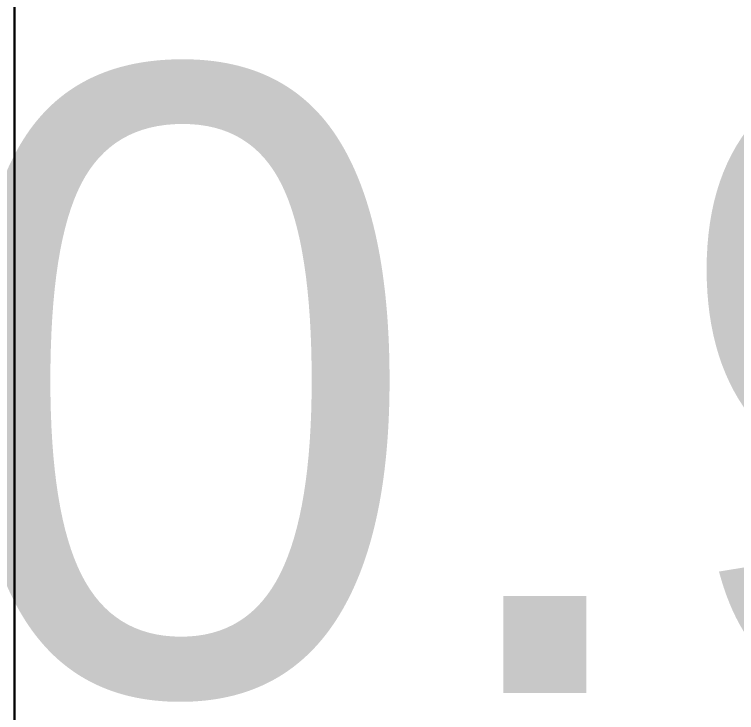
# Model space of a CAD drawing. Header units: metres. Extents: x 0 to 298, y 0 to 162.
# Drawn here: x 173.3641 to 173.521, y 105.9568 to 106.1084 of the extents above; entities that cross this region are included whole.
import ezdxf

# ---------------------------------------------------------------- set-up
doc = ezdxf.new("R2010")
doc.units = ezdxf.units.M
doc.header["$MEASUREMENT"] = 0
doc.layers.add('BLK_1_FLR_0_CARPET_AREA', color=10, linetype='Continuous')
doc.layers.add('BLK_1_FLR_0_WATER_CLOSET', color=4, linetype='Continuous', lineweight=30)
doc.styles.get("Standard").update_dxf_attribs({"font": 'arial.ttf', "height": 0.35})

msp = doc.modelspace()

# ---------------------------------------------------------------- linework, layer by layer
msp.add_line((173.36408, 105.5972), (173.36408, 107.0472))
at = {"layer": 'BLK_1_FLR_0_CARPET_AREA', "color": 15, "linetype": 'Continuous', "lineweight": 30}
msp.add_lwpolyline([(173.36408, 103.4622), (173.36408, 105.4772), (173.45808, 105.4772), (173.45808, 105.5972), (173.36408, 105.5972), (173.36408, 106.8172), (174.32638, 106.8172), (174.32638, 105.5972), (174.22838, 105.5972), (174.22838, 105.4772), (174.54438, 105.4772), (174.54438, 105.5972), (174.44638, 105.5972), (174.44638, 106.8172), (175.40238, 106.8172), (175.40238, 105.5972), (175.30438, 105.5972), (175.30438, 105.4772), (175.62038, 105.4772)], dxfattribs=at)
at = {"layer": 'BLK_1_FLR_0_WATER_CLOSET', "color": 1, "lineweight": 30}
msp.add_lwpolyline([(174.32638, 105.5972), (173.36408, 105.5972), (173.36408, 106.8172), (174.32638, 106.8172)], close=True, dxfattribs=at)

# ---------------------------------------------------------------- texts
at = {"ltscale": 0.25, "insert": (173.34766, 105.95913), "char_height": 0.135599, "width": 0.9949498, "attachment_point": 7}
msp.add_mtext('\\A1;    W.C\\P0.96 X 1.22 ', dxfattribs=at)

doc.saveas('drawing.dxf')
